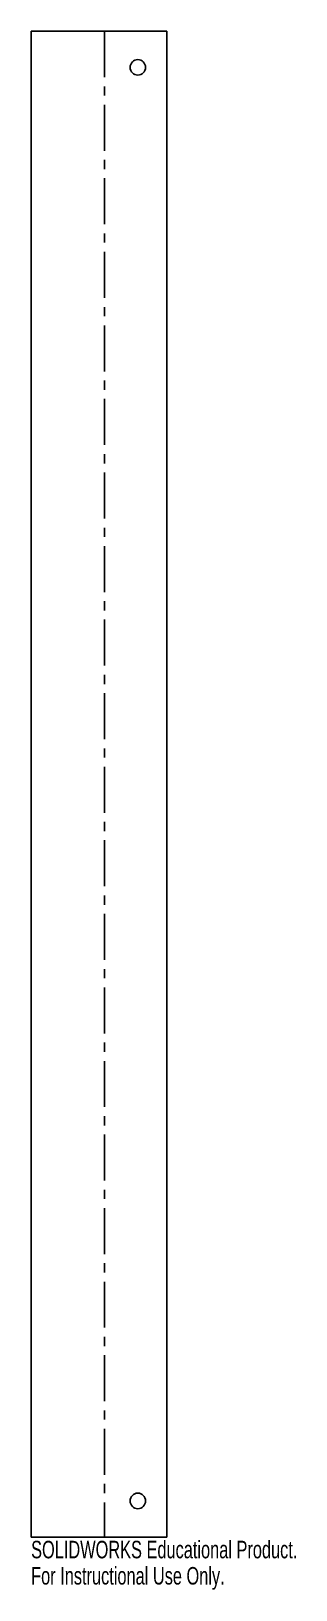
# Model space of a CAD drawing. Header units: millimetres. Extents: x -20 to 53, y -223 to 208.
import ezdxf

# ---------------------------------------------------------------- set-up
doc = ezdxf.new("R2010")
doc.units = ezdxf.units.MM
doc.linetypes.add('CENTERX2', pattern=[20.32, 12.7, -2.54, 2.54, -2.54])
doc.styles.add('SLDTEXTSTYLE0', font='TXT', dxfattribs={"width": 0.7})

msp = doc.modelspace()

# ---------------------------------------------------------------- linework, layer by layer
at = {"color": 7, "linetype": 'Continuous', "lineweight": 25}
for p, q in [((-20, 208), (-20, -208)), ((17.53, 208), (-20, 208)), ((17.53, 208), (17.53, -208)), ((17.53, -208), (-20, -208))]:
    msp.add_line(p, q, dxfattribs=at)
at = {"color": 7, "linetype": 'CENTERX2'}
msp.add_line((0.27, 208), (0.27, -208), dxfattribs=at)
at = {"color": 7, "linetype": 'Continuous', "lineweight": 25}
for centre in [(9.53, 198), (9.53, -198)]:
    msp.add_circle(centre, 2.15, dxfattribs=at)

# ---------------------------------------------------------------- texts
at = {"color": 7, "linetype": 'Continuous', "char_height": 4.8336, "attachment_point": 1, "style": 'SLDTEXTSTYLE0'}
for s, insert in [('SOLIDWORKS Educational Product.', (-20, -209.02)), ('For Instructional Use Only.', (-20, -216.27))]:
    msp.add_mtext(s, dxfattribs=dict(at, insert=insert))

doc.saveas('drawing.dxf')
